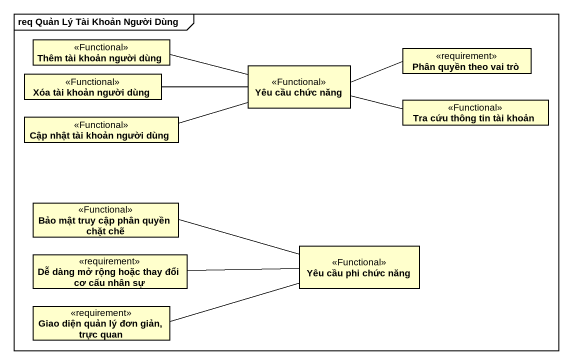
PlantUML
@startuml
mainframe req Quản Lý Tài Khoản Người Dùng
hide circle
hide empty members
class "Thêm tài khoản người dùng" as Thêm_tài_khoản_người_dùng <<Functional>>
class "Phân quyền theo vai trò" as Phân_quyền_theo_vai_trò <<requirement>>
class "Xóa tài khoản người dùng" as Xóa_tài_khoản_người_dùng <<Functional>>
class "Yêu cầu chức năng" as Yêu_cầu_chức_năng <<Functional>>
class "Tra cứu thông tin tài khoản" as Tra_cứu_thông_tin_tài_khoản <<Functional>>
class "Cập nhật tài khoản người dùng" as Cập_nhật_tài_khoản_người <<Functional>>
class "Bảo mật truy cập phân quyền chặt chẽ" as Bảo_mật_truy_cập_phân_quyền <<Functional>>
class "Dễ dàng mở rộng hoặc thay đổi cơ cấu nhân sự" as Dễ_dàng_mở_rộng_hoặc_thay <<requirement>>
class "Yêu cầu phi chức năng" as Yêu_cầu_phi_chức_năng <<Functional>>
class "Giao diện quản lý đơn giản, trực quan" as Giao_diện_quản_lý_đơn_giản <<requirement>>
Thêm_tài_khoản_người_dùng -right- Yêu_cầu_chức_năng
Phân_quyền_theo_vai_trò -left- Yêu_cầu_chức_năng
Xóa_tài_khoản_người_dùng -right- Yêu_cầu_chức_năng
Tra_cứu_thông_tin_tài_khoản -left- Yêu_cầu_chức_năng
Cập_nhật_tài_khoản_người -right- Yêu_cầu_chức_năng
Bảo_mật_truy_cập_phân_quyền -right- Yêu_cầu_phi_chức_năng
Dễ_dàng_mở_rộng_hoặc_thay -right- Yêu_cầu_phi_chức_năng
Giao_diện_quản_lý_đơn_giản -right- Yêu_cầu_phi_chức_năng
@enduml
